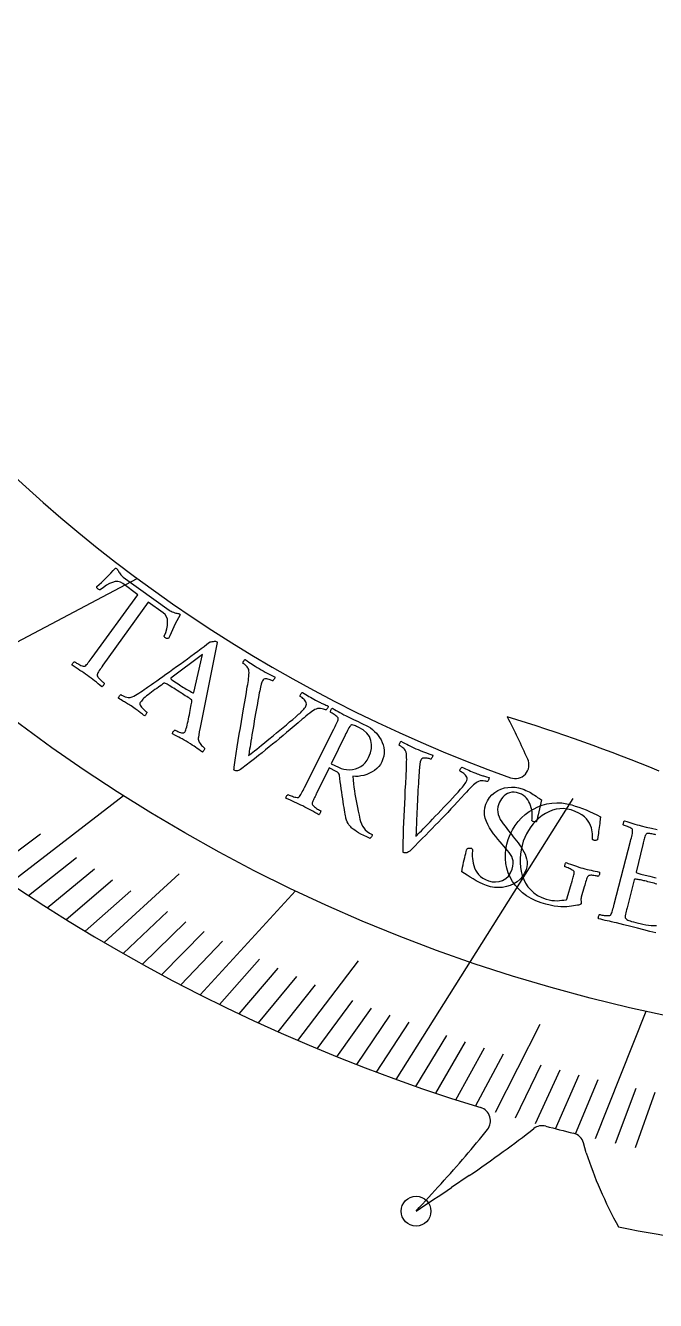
# Model space of a CAD drawing. Header units: millimetres. Extents: x -45 to 45, y -45 to 45.
# Drawn here: x -17.66 to -6.23, y -21.37 to 1.75 of the extents above; entities that cross this region are included whole.
import ezdxf

# ---------------------------------------------------------------- set-up
doc = ezdxf.new("R2010")
doc.units = ezdxf.units.MM
for name, color, linetype in [('CUT_INNER', 6, 'Continuous'), ('CUT_OUTER', 1, 'Continuous'), ('ENGRAVE', 7, 'Continuous'), ('ENGRAVE_FINE', 8, 'Continuous'), ('TEXT', 5, 'Continuous')]:
    doc.layers.add(name, color=color, linetype=linetype)

msp = doc.modelspace()

# ---------------------------------------------------------------- linework, layer by layer
at = {"layer": 'CUT_INNER'}
for points in [[(-8.9202, -10.7921), (-8.9224, -10.7871)], [(-7.489, -18.6949), (-7.5397, -18.5155)], [(-9.6163, -19.109), (-9.9333, -19.3239)]]:
    msp.add_lwpolyline(points, dxfattribs=at)
for centre, radius, start, end in [((-0.0003, 12.859), 32.1407, 129.15716, 252.98559), ((-0.0002, 12.8589), 26.2907, 190.51136, 250.29605), ((0.0001, -0.0001), 43.3831, 216.35284, 0.70917), ((-17.452, -38.9657), 29.4412, 67.46598, 73.15908), ((-20.572, -16.8962), 13.1539, 23.96994, 27.64876), ((-8.7794, -11.6573), 0.25, 250.13672, 24.83427), ((-9.4783, -18.114), 0.25, 321.25867, 72.94922), ((-20.3939, -9.5443), 14.1276, 319.31722, 321.85425), ((-18.678, -5.2596), 16.5427, 305.82596, 308.22514), ((-8.2893, -18.4532), 0.25, 75.0661, 127.67712), ((-0.7836, 9.8131), 28.9958, 255.12962, 256.15889), ((-7.7803, -18.5835), 0.25, 15.77381, 76.11328), ((-25.4137, 4.0299), 28.0173, 304.32219, 305.87493), ((-1.1388, -16.6891), 6.6595, 197.52988, 203.64642), ((-28.8005, -2.3354), 25.2019, 317.82591, 319.34758), ((-76.1805, 40.6193), 89.1547, 317.378482, 317.810585), ((-65.6798, 63.7383), 100.035, 303.424557, 303.867169), ((0.4166, -16.011), 8.3563, 203.62733, 208.82295), ((-1.1436, 8.8325), 29.4412, 258.71598, 264.40908)]:
    msp.add_arc(centre, radius, start, end, dxfattribs=at)
at = {"layer": 'CUT_OUTER'}
msp.add_circle((0, 0), 45, dxfattribs=at)
at = {"layer": 'ENGRAVE'}
for points in [[(-21.2577, -11.2481), (-15.6388, -8.2749)], [(-17.9491, -13.8032), (-15.8858, -12.2164)], [(-10.9383, -17.3634), (-7.7297, -12.27)], [(-14.4926, -15.8291), (-12.7637, -13.9407)], [(-7.322, -18.4368), (-6.4042, -16.1259)]]:
    msp.add_lwpolyline(points, dxfattribs=at)
for centre, radius in [((0, 0), 44.1916), ((0, 12.859), 29.684), ((-10.578, -19.7532), 0.27)]:
    msp.add_circle(centre, radius, dxfattribs=at)
at = {"layer": 'ENGRAVE_FINE'}
for points in [[(-18.2876, -13.5721), (-17.3929, -12.9082)], [(-17.6091, -14.0289), (-16.7404, -13.3368)], [(-17.2678, -14.2494), (-16.4124, -13.5435)], [(-16.2358, -14.8798), (-14.878, -13.6354)], [(-16.925, -14.4647), (-16.0833, -13.7453)], [(-16.581, -14.6748), (-15.7532, -13.9421)], [(-15.8893, -15.0797), (-15.09, -14.321)], [(-15.5418, -15.2745), (-14.757, -14.5032)], [(-15.1931, -15.4643), (-14.4231, -14.6806)], [(-14.8433, -15.6492), (-14.0885, -14.8533)], [(-14.1409, -16.004), (-13.4169, -15.1847)], [(-12.7252, -16.6556), (-11.6248, -15.2153)], [(-13.7882, -16.1742), (-13.08, -15.3434)], [(-13.4347, -16.3394), (-12.7424, -15.4975)], [(-13.0803, -16.4999), (-12.4043, -15.647)], [(-12.3692, -16.8065), (-11.7261, -15.9326)], [(-12.0125, -16.9527), (-11.3862, -16.0688)], [(-11.6551, -17.0943), (-11.0457, -16.2005)], [(-11.297, -17.2311), (-10.7048, -16.3278)], [(-9.1361, -17.9561), (-8.326, -16.364)], [(-10.579, -17.491), (-10.0216, -16.5694)], [(-10.2191, -17.6141), (-9.6793, -16.6837)], [(-9.8586, -17.7326), (-9.3367, -16.7938)], [(-9.4976, -17.8466), (-8.9936, -16.8996)], [(-8.7742, -18.0611), (-8.3066, -17.0986)], [(-8.4117, -18.1617), (-7.9626, -17.1919)], [(-8.0489, -18.2578), (-7.6183, -17.281)], [(-7.6856, -18.3495), (-7.2737, -17.366)], [(-6.958, -18.5197), (-6.5838, -17.5238)], [(-6.5937, -18.5983), (-6.2385, -17.5965)]]:
    msp.add_lwpolyline(points, dxfattribs=at)
at = {"layer": 'TEXT'}
for points in [[(-15.0555, -8.8541), (-15.0407, -8.8633), (-15.023, -8.8723), (-15.0023, -8.8812), (-14.9787, -8.89), (-14.955, -8.8979), (-14.9344, -8.9041), (-14.9167, -8.9087), (-14.902, -8.9117), (-14.891, -8.9132), (-14.8822, -8.915), (-14.8756, -8.9169), (-14.8712, -8.9191), (-14.8679, -8.9217), (-14.8648, -8.9252), (-14.8617, -8.9294), (-14.8588, -8.9344), (-14.8886, -8.9905), (-14.9173, -9.0461), (-14.945, -9.101), (-14.9717, -9.1554), (-14.9973, -9.2093), (-15.0218, -9.2625), (-15.0453, -9.3152), (-15.0677, -9.3674), (-15.0721, -9.368), (-15.0776, -9.3684), (-15.084, -9.3685), (-15.0916, -9.3683), (-15.0995, -9.3672), (-15.1072, -9.3645), (-15.1147, -9.3603), (-15.122, -9.3545), (-15.1328, -9.346), (-15.1404, -9.3376), (-15.1447, -9.3294), (-15.1457, -9.3212), (-15.1199, -9.2551), (-15.101, -9.1915), (-15.089, -9.1304), (-15.084, -9.0718), (-15.0878, -9.018), (-15.1023, -8.9715), (-15.1273, -8.9322), (-15.1631, -8.9), (-15.4373, -8.7063), (-16.2579, -9.8525), (-16.2756, -9.8775), (-16.2926, -9.9016), (-16.3088, -9.9251), (-16.3242, -9.9477), (-16.3381, -9.9694), (-16.3495, -9.9897), (-16.3584, -10.0088), (-16.3648, -10.0266), (-16.3647, -10.0351), (-16.3609, -10.0459), (-16.3534, -10.0589), (-16.3422, -10.074), (-16.3286, -10.0901), (-16.314, -10.1058), (-16.2985, -10.121), (-16.282, -10.1359), (-16.2663, -10.1493), (-16.253, -10.1603), (-16.2423, -10.1688), (-16.234, -10.175), (-16.2347, -10.1827), (-16.2373, -10.1917), (-16.242, -10.2018), (-16.2486, -10.2132), (-16.2562, -10.2239), (-16.2639, -10.2319), (-16.2717, -10.2372), (-16.2796, -10.2398), (-16.313, -10.2129), (-16.3458, -10.1865), (-16.3778, -10.1608), (-16.4092, -10.1358), (-16.4406, -10.111), (-16.4727, -10.0864), (-16.5055, -10.0618), (-16.5391, -10.0373), (-16.5721, -10.0137), (-16.6057, -9.9903), (-16.6398, -9.9671), (-16.6746, -9.9441), (-16.7098, -9.921), (-16.7453, -9.8979), (-16.7812, -9.8746), (-16.8175, -9.8512), (-16.8175, -9.8428), (-16.8149, -9.8337), (-16.8098, -9.8239), (-16.802, -9.8133), (-16.7933, -9.8035), (-16.7851, -9.7959), (-16.7775, -9.7906), (-16.7703, -9.7875), (-16.7618, -9.7935), (-16.7501, -9.8012), (-16.7351, -9.8106), (-16.7169, -9.8217), (-16.6971, -9.8331), (-16.6772, -9.8435), (-16.6571, -9.8528), (-16.637, -9.8611), (-16.6187, -9.8672), (-16.6041, -9.8702), (-16.5932, -9.8701), (-16.586, -9.8668), (-16.5711, -9.8551), (-16.5558, -9.8406), (-16.5401, -9.8234), (-16.5239, -9.8035), (-16.5072, -9.7817), (-16.4901, -9.759), (-16.4724, -9.7352), (-16.4543, -9.7106), (-15.6239, -8.5715), (-15.8983, -8.3687), (-15.9401, -8.3449), (-15.9853, -8.3334), (-16.034, -8.3343), (-16.0862, -8.3476), (-16.1404, -8.3706), (-16.1951, -8.4008), (-16.2502, -8.4382), (-16.3058, -8.4828), (-16.3139, -8.4844), (-16.3231, -8.4829), (-16.3335, -8.4784), (-16.3449, -8.4707), (-16.3526, -8.4657), (-16.3588, -8.4601), (-16.3634, -8.4539), (-16.3665, -8.447), (-16.3686, -8.4403), (-16.3702, -8.4344), (-16.3713, -8.4293), (-16.372, -8.425), (-16.3296, -8.3872), (-16.2871, -8.3482), (-16.2446, -8.308), (-16.202, -8.2664), (-16.1592, -8.2237), (-16.116, -8.1798), (-16.0725, -8.135), (-16.0286, -8.089), (-16.0217, -8.0915), (-16.0149, -8.0955), (-16.0084, -8.1008), (-16.0021, -8.1075), (-15.9963, -8.1147), (-15.9915, -8.1214), (-15.9876, -8.1276), (-15.9845, -8.1333), (-15.9774, -8.146), (-15.9683, -8.1604), (-15.9573, -8.1764), (-15.9443, -8.1941), (-15.9306, -8.2115), (-15.917, -8.2267), (-15.9037, -8.2397), (-15.8907, -8.2505)], [(-15.509, -10.292), (-15.5052, -10.2894), (-15.4937, -10.2814), (-15.4746, -10.2681), (-15.448, -10.2494), (-15.4148, -10.2261), (-15.3764, -10.1989), (-15.3326, -10.1678), (-15.2835, -10.1328), (-15.2303, -10.0948), (-15.174, -10.0547), (-15.1146, -10.0127), (-15.0521, -9.9686), (-14.9877, -9.9231), (-14.9228, -9.8766), (-14.8573, -9.8293), (-14.7911, -9.781), (-14.7254, -9.7327), (-14.661, -9.6854), (-14.5981, -9.6391), (-14.5366, -9.5937), (-14.4776, -9.55), (-14.4224, -9.5091), (-14.3707, -9.4708), (-14.3228, -9.4352), (-14.3106, -9.4291), (-14.2953, -9.4242), (-14.2769, -9.4204), (-14.2555, -9.4178), (-14.2344, -9.4166), (-14.217, -9.4172), (-14.2034, -9.4195), (-14.1936, -9.4237), (-14.1916, -9.4251), (-14.1901, -9.4264), (-14.1891, -9.4275), (-14.1887, -9.4285), (-14.1883, -9.4297), (-14.1876, -9.4313), (-14.1866, -9.4333), (-14.1853, -9.4357), (-14.4971, -10.9818), (-14.511, -11.0587), (-14.5211, -11.1163), (-14.5273, -11.1547), (-14.5299, -11.1738), (-14.5301, -11.1912), (-14.5268, -11.2096), (-14.52, -11.2287), (-14.5098, -11.2487), (-14.4973, -11.2685), (-14.4841, -11.2869), (-14.47, -11.3039), (-14.455, -11.3195), (-14.441, -11.333), (-14.4295, -11.3434), (-14.4206, -11.3509), (-14.4144, -11.3553), (-14.4143, -11.3647), (-14.4168, -11.3749), (-14.4218, -11.3858), (-14.4294, -11.3974), (-14.4375, -11.4082), (-14.444, -11.4163), (-14.449, -11.4219), (-14.4525, -11.4249), (-14.4861, -11.4017), (-14.5179, -11.3797), (-14.5479, -11.3589), (-14.5761, -11.3393), (-14.6049, -11.3198), (-14.6368, -11.299), (-14.6716, -11.2769), (-14.7095, -11.2535), (-14.7497, -11.2292), (-14.7866, -11.2075), (-14.8202, -11.1884), (-14.8506, -11.1718), (-14.8811, -11.1555), (-14.9152, -11.1372), (-14.9529, -11.1167), (-14.9942, -11.0942), (-14.9949, -11.0858), (-14.993, -11.0766), (-14.9886, -11.0664), (-14.9817, -11.0552), (-14.9737, -11.0448), (-14.9656, -11.0369), (-14.9576, -11.0315), (-14.9497, -11.0285), (-14.9369, -11.0358), (-14.9204, -11.0439), (-14.9001, -11.0529), (-14.8762, -11.0627), (-14.8519, -11.0714), (-14.8309, -11.0771), (-14.8131, -11.0797), (-14.7985, -11.0793), (-14.7906, -11.0762), (-14.7829, -11.0706), (-14.7753, -11.0624), (-14.7679, -11.0516), (-14.761, -11.0383), (-14.7538, -11.0199), (-14.7462, -10.9966), (-14.7383, -10.9684), (-14.7302, -10.9364), (-14.7221, -10.9022), (-14.7141, -10.8657), (-14.706, -10.8269), (-14.6981, -10.7871), (-14.6904, -10.7479), (-14.6829, -10.709), (-14.6757, -10.6707), (-14.6689, -10.6343), (-14.6627, -10.6012), (-14.6572, -10.5715), (-14.6522, -10.5452), (-14.6482, -10.5236), (-14.6453, -10.5082), (-14.6435, -10.499), (-14.643, -10.4959), (-14.6431, -10.4954), (-14.6434, -10.4939), (-14.6439, -10.4915), (-14.6447, -10.4881), (-14.6458, -10.4845), (-14.6472, -10.4815), (-14.649, -10.4791), (-14.6512, -10.4773), (-14.6695, -10.4644), (-14.69, -10.4504), (-14.7128, -10.4354), (-14.7378, -10.4194), (-14.7635, -10.4031), (-14.7882, -10.3874), (-14.8121, -10.3722), (-14.8351, -10.3575), (-14.841, -10.3537), (-14.8469, -10.3499), (-14.8529, -10.3461), (-14.8588, -10.3423), (-14.8646, -10.3386), (-14.87, -10.3351), (-14.8752, -10.3318), (-14.8801, -10.3287), (-14.9143, -10.3068), (-14.9459, -10.2867), (-14.975, -10.2685), (-15.0014, -10.2521), (-15.0285, -10.2356), (-15.0594, -10.2173), (-15.094, -10.1971), (-15.1325, -10.1749), (-15.134, -10.1743), (-15.136, -10.1739), (-15.1386, -10.1737), (-15.1419, -10.1738), (-15.145, -10.174), (-15.1472, -10.1742), (-15.1485, -10.1743), (-15.1489, -10.1743), (-15.152, -10.1765), (-15.1611, -10.1832), (-15.1763, -10.1944), (-15.1977, -10.21), (-15.2233, -10.2286), (-15.2512, -10.2488), (-15.2815, -10.2707), (-15.3142, -10.2941), (-15.3474, -10.3181), (-15.3792, -10.3415), (-15.4096, -10.3643), (-15.4386, -10.3866), (-15.4671, -10.4084), (-15.4922, -10.4292), (-15.5137, -10.4488), (-15.5318, -10.4674), (-15.547, -10.4847), (-15.5602, -10.5004), (-15.5712, -10.5145), (-15.5801, -10.5271), (-15.586, -10.5409), (-15.5863, -10.5565), (-15.5812, -10.5738), (-15.5705, -10.593), (-15.5564, -10.6124), (-15.5411, -10.6307), (-15.5247, -10.6478), (-15.507, -10.6638), (-15.4904, -10.6777), (-15.4772, -10.6885), (-15.4673, -10.6962), (-15.4608, -10.7009), (-15.461, -10.706), (-15.463, -10.7135), (-15.4671, -10.7232), (-15.473, -10.7353), (-15.4799, -10.7474), (-15.4866, -10.7572), (-15.4931, -10.7649), (-15.4995, -10.7704), (-15.5208, -10.7547), (-15.5404, -10.7401), (-15.5584, -10.7265), (-15.5747, -10.7141), (-15.5902, -10.7022), (-15.6056, -10.6902), (-15.6211, -10.6783), (-15.6365, -10.6663), (-15.6533, -10.6537), (-15.6728, -10.6396), (-15.6951, -10.6241), (-15.7201, -10.6072), (-15.7455, -10.5903), (-15.769, -10.5752), (-15.7905, -10.5617), (-15.8102, -10.5499), (-15.8289, -10.539), (-15.8476, -10.528), (-15.8663, -10.5171), (-15.885, -10.5061), (-15.9049, -10.4943), (-15.9271, -10.4808), (-15.9518, -10.4657), (-15.9787, -10.449), (-15.9784, -10.444), (-15.9757, -10.4369), (-15.9708, -10.4277), (-15.9635, -10.4165), (-15.9553, -10.4053), (-15.9477, -10.396), (-15.9406, -10.3888), (-15.9339, -10.3836), (-15.9209, -10.3915), (-15.9033, -10.4007), (-15.8811, -10.411), (-15.8543, -10.4226), (-15.8268, -10.4324), (-15.8025, -10.4377), (-15.7814, -10.4384), (-15.7635, -10.4346), (-15.7308, -10.4233), (-15.6986, -10.4097), (-15.6669, -10.3938), (-15.6356, -10.3758), (-15.6044, -10.3561), (-15.5729, -10.3356), (-15.5411, -10.3142), (-15.509, -10.292)], [(-14.4536, -9.6539), (-15.0267, -10.0852), (-15.0268, -10.0856), (-15.0271, -10.0866), (-15.0277, -10.0883), (-15.0286, -10.0907), (-15.0293, -10.0932), (-15.0294, -10.0953), (-15.0291, -10.0968), (-15.0282, -10.0978), (-15.0055, -10.1142), (-14.9806, -10.1318), (-14.9533, -10.1507), (-14.9237, -10.1709), (-14.8944, -10.1906), (-14.8681, -10.2081), (-14.8447, -10.2235), (-14.8244, -10.2366), (-14.7978, -10.2535), (-14.7724, -10.2691), (-14.748, -10.2836), (-14.7249, -10.2969), (-14.7017, -10.3099), (-14.6775, -10.3235), (-14.6523, -10.3378), (-14.626, -10.3528), (-14.6236, -10.3537), (-14.6212, -10.3537), (-14.6187, -10.3526), (-14.6163, -10.3505), (-14.6141, -10.3482), (-14.6125, -10.3466), (-14.6116, -10.3456), (-14.6113, -10.3453)], [(-13.4235, -9.9124), (-13.3864, -9.9339), (-13.3497, -9.9545), (-13.3132, -9.9743), (-13.277, -9.9932), (-13.2411, -10.0117), (-13.2055, -10.0301), (-13.1704, -10.0484), (-13.1355, -10.0666), (-13.137, -10.0738), (-13.1406, -10.0829), (-13.1462, -10.0939), (-13.1538, -10.1067), (-13.162, -10.1187), (-13.169, -10.127), (-13.1749, -10.1317), (-13.1796, -10.1327), (-13.1861, -10.1295), (-13.1961, -10.1253), (-13.2096, -10.1201), (-13.2266, -10.1139), (-13.2455, -10.1079), (-13.2646, -10.1034), (-13.2841, -10.1003), (-13.3038, -10.0987), (-13.3224, -10.1001), (-13.3386, -10.106), (-13.3522, -10.1163), (-13.3634, -10.1312), (-13.3752, -10.1575), (-13.3877, -10.1973), (-13.4009, -10.2506), (-13.4147, -10.3174), (-13.4213, -10.3525), (-13.4288, -10.3931), (-13.4372, -10.439), (-13.4465, -10.4903), (-13.4564, -10.5457), (-13.4668, -10.6039), (-13.4778, -10.6648), (-13.4892, -10.7285), (-13.5007, -10.7936), (-13.512, -10.8589), (-13.523, -10.9243), (-13.5338, -10.9898), (-13.5442, -11.054), (-13.5543, -11.1156), (-13.5639, -11.1746), (-13.5732, -11.2309), (-13.5819, -11.2834), (-13.5897, -11.3308), (-13.5967, -11.3733), (-13.6028, -11.4107), (-13.6078, -11.4416), (-13.6115, -11.4647), (-13.6137, -11.4797), (-13.6145, -11.4869), (-13.6059, -11.4806), (-13.5906, -11.469), (-13.5687, -11.452), (-13.5401, -11.4295), (-13.5062, -11.4026), (-13.468, -11.3721), (-13.4257, -11.338), (-13.3793, -11.3003), (-13.3296, -11.2597), (-13.2775, -11.2171), (-13.2229, -11.1723), (-13.1659, -11.1254), (-13.1076, -11.0772), (-13.0489, -11.0285), (-12.99, -10.9794), (-12.9308, -10.9297), (-12.8724, -10.8805), (-12.8158, -10.8327), (-12.7611, -10.7862), (-12.7083, -10.7411), (-12.6886, -10.724), (-12.6692, -10.7059), (-12.6501, -10.6869), (-12.6312, -10.6669), (-12.6137, -10.6469), (-12.5988, -10.6281), (-12.5863, -10.6102), (-12.5764, -10.5935), (-12.5684, -10.5737), (-12.5657, -10.5542), (-12.5684, -10.5351), (-12.5765, -10.5163), (-12.588, -10.4983), (-12.6008, -10.4815), (-12.6151, -10.4659), (-12.6308, -10.4516), (-12.6461, -10.4391), (-12.659, -10.429), (-12.6696, -10.4215), (-12.6779, -10.4164), (-12.6799, -10.4101), (-12.6791, -10.4016), (-12.6755, -10.3908), (-12.6691, -10.3776), (-12.6614, -10.3648), (-12.6537, -10.355), (-12.6461, -10.3481), (-12.6386, -10.3443), (-12.6078, -10.3627), (-12.5779, -10.3809), (-12.549, -10.3986), (-12.521, -10.416), (-12.4929, -10.4332), (-12.4636, -10.4504), (-12.4332, -10.4675), (-12.4016, -10.4846), (-12.3756, -10.4983), (-12.3523, -10.5104), (-12.3317, -10.5207), (-12.3139, -10.5294), (-12.2975, -10.5372), (-12.2811, -10.5447), (-12.2648, -10.5519), (-12.2486, -10.5589), (-12.2315, -10.5662), (-12.2126, -10.5745), (-12.1919, -10.5837), (-12.1694, -10.5938), (-12.1707, -10.6011), (-12.1742, -10.6104), (-12.18, -10.6218), (-12.1879, -10.6352), (-12.1961, -10.6477), (-12.2026, -10.6563), (-12.2075, -10.6609), (-12.2107, -10.6616), (-12.2207, -10.6575), (-12.2361, -10.6524), (-12.2569, -10.6466), (-12.2833, -10.6398), (-12.3119, -10.6348), (-12.3396, -10.6342), (-12.3664, -10.6381), (-12.3924, -10.6465), (-12.4123, -10.656), (-12.4373, -10.6712), (-12.4673, -10.6918), (-12.5024, -10.7179), (-12.5394, -10.7467), (-12.5749, -10.7752), (-12.6091, -10.8034), (-12.6417, -10.8314), (-12.7175, -10.8962), (-12.7903, -10.9581), (-12.8601, -11.0173), (-12.9268, -11.0735), (-12.9915, -11.1278), (-13.0554, -11.1809), (-13.1185, -11.2328), (-13.1806, -11.2836), (-13.243, -11.3341), (-13.3067, -11.3856), (-13.3717, -11.4379), (-13.4379, -11.4911), (-13.5068, -11.546), (-13.5798, -11.6034), (-13.657, -11.6634), (-13.7382, -11.7258), (-13.7606, -11.7417), (-13.7814, -11.7536), (-13.8006, -11.7615), (-13.8181, -11.7654), (-13.8344, -11.7662), (-13.8496, -11.7648), (-13.8638, -11.761), (-13.8769, -11.7551), (-13.8799, -11.7521), (-13.8815, -11.7472), (-13.8817, -11.7405), (-13.8804, -11.732), (-13.8787, -11.7231), (-13.8776, -11.7153), (-13.8771, -11.7085), (-13.8772, -11.7029), (-13.8581, -11.5745), (-13.8393, -11.4507), (-13.8207, -11.3312), (-13.8024, -11.2162), (-13.784, -11.103), (-13.7653, -10.989), (-13.746, -10.8741), (-13.7264, -10.7584), (-13.706, -10.6392), (-13.6847, -10.514), (-13.6623, -10.3827), (-13.6389, -10.2454), (-13.6315, -10.2034), (-13.6249, -10.1632), (-13.6192, -10.1251), (-13.6145, -10.0888), (-13.6109, -10.0539), (-13.6087, -10.0198), (-13.6079, -9.9865), (-13.6086, -9.954), (-13.6101, -9.9405), (-13.6144, -9.9266), (-13.6216, -9.9122), (-13.6316, -9.8974), (-13.6433, -9.8827), (-13.6553, -9.8691), (-13.6677, -9.8565), (-13.6806, -9.8448), (-13.6928, -9.8345), (-13.7036, -9.826), (-13.7128, -9.8192), (-13.7205, -9.8141), (-13.7203, -9.8114), (-13.7173, -9.8049), (-13.7115, -9.7944), (-13.703, -9.78), (-13.6941, -9.7656), (-13.6872, -9.7552), (-13.6824, -9.7488), (-13.6795, -9.7463), (-13.6426, -9.7703), (-13.6092, -9.7924), (-13.5791, -9.8126), (-13.5525, -9.8309), (-13.5257, -9.849), (-13.4953, -9.8687), (-13.4612, -9.8898), (-13.4235, -9.9124)], [(-11.4844, -10.943), (-11.4448, -10.9642), (-11.4063, -10.9892), (-11.3687, -11.0179), (-11.3322, -11.0503), (-11.2977, -11.0858), (-11.2663, -11.1236), (-11.238, -11.1639), (-11.2127, -11.2065), (-11.1915, -11.2512), (-11.1754, -11.2976), (-11.1642, -11.3457), (-11.158, -11.3956), (-11.1579, -11.4468), (-11.1648, -11.4988), (-11.1788, -11.5516), (-11.2, -11.6052), (-11.2235, -11.6486), (-11.2529, -11.6884), (-11.2881, -11.7248), (-11.3292, -11.7578), (-11.3744, -11.7868), (-11.4219, -11.8116), (-11.4718, -11.8321), (-11.5241, -11.8484), (-11.5769, -11.86), (-11.6284, -11.8667), (-11.6787, -11.8684), (-11.7277, -11.8652), (-11.7207, -11.9345), (-11.7131, -12.0013), (-11.7049, -12.0656), (-11.6961, -12.1273), (-11.6867, -12.1879), (-11.6764, -12.2486), (-11.6653, -12.3094), (-11.6533, -12.3704), (-11.6404, -12.4332), (-11.6265, -12.4992), (-11.6116, -12.5686), (-11.5957, -12.6413), (-11.5831, -12.6878), (-11.5673, -12.7303), (-11.5482, -12.7688), (-11.5258, -12.8033), (-11.4984, -12.8351), (-11.4644, -12.8657), (-11.4235, -12.8949), (-11.376, -12.9227), (-11.3745, -12.9309), (-11.376, -12.9405), (-11.3804, -12.9515), (-11.3878, -12.9638), (-11.396, -12.9755), (-11.4025, -12.9845), (-11.4073, -12.9906), (-11.4106, -12.994), (-11.4723, -12.966), (-11.5279, -12.9392), (-11.5776, -12.9136), (-11.6213, -12.8892), (-11.6589, -12.8664), (-11.6906, -12.8457), (-11.7163, -12.8271), (-11.736, -12.8106), (-11.7477, -12.7981), (-11.7614, -12.783), (-11.777, -12.7652), (-11.7945, -12.7448), (-11.8118, -12.7209), (-11.8268, -12.6929), (-11.8394, -12.6606), (-11.8495, -12.6242), (-11.8531, -12.6072), (-11.8576, -12.5838), (-11.8631, -12.5541), (-11.8696, -12.5181), (-11.8767, -12.4768), (-11.8842, -12.4315), (-11.8921, -12.382), (-11.9002, -12.3285), (-11.9087, -12.2719), (-11.9172, -12.2135), (-11.926, -12.1532), (-11.9348, -12.0911), (-11.9435, -12.0284), (-11.9516, -11.9664), (-11.9592, -11.9053), (-11.9663, -11.845), (-11.9721, -11.8257), (-11.9841, -11.8081), (-12.0024, -11.7921), (-12.027, -11.7777), (-12.1551, -11.7148), (-12.3835, -12.1766), (-12.3854, -12.1804), (-12.3873, -12.1842), (-12.3892, -12.188), (-12.3911, -12.1918), (-12.3929, -12.1956), (-12.3948, -12.1994), (-12.3967, -12.2032), (-12.3986, -12.207), (-12.4102, -12.2306), (-12.421, -12.2531), (-12.4312, -12.2747), (-12.4406, -12.2952), (-12.4488, -12.3145), (-12.4554, -12.3324), (-12.4603, -12.3491), (-12.4636, -12.3643), (-12.4621, -12.3727), (-12.4567, -12.3827), (-12.4472, -12.3943), (-12.4336, -12.4075), (-12.4175, -12.4212), (-12.4004, -12.4345), (-12.3822, -12.4472), (-12.363, -12.4595), (-12.3447, -12.4704), (-12.3295, -12.4793), (-12.3172, -12.4862), (-12.3079, -12.491), (-12.3074, -12.4987), (-12.3086, -12.508), (-12.3115, -12.5188), (-12.3162, -12.531), (-12.322, -12.5428), (-12.3283, -12.5519), (-12.3352, -12.5584), (-12.3426, -12.5623), (-12.3799, -12.5411), (-12.4164, -12.5204), (-12.4522, -12.5002), (-12.4872, -12.4805), (-12.5222, -12.4612), (-12.5579, -12.442), (-12.5942, -12.423), (-12.6313, -12.4043), (-12.6677, -12.3863), (-12.7046, -12.3687), (-12.742, -12.3513), (-12.78, -12.3341), (-12.8185, -12.317), (-12.8573, -12.2999), (-12.8965, -12.2827), (-12.9361, -12.2655), (-12.9374, -12.2572), (-12.9363, -12.2478), (-12.9328, -12.2373), (-12.9269, -12.2256), (-12.9199, -12.2145), (-12.913, -12.2057), (-12.9063, -12.1992), (-12.8998, -12.195), (-12.8904, -12.1995), (-12.8776, -12.2052), (-12.8613, -12.2121), (-12.8415, -12.2201), (-12.8201, -12.2282), (-12.7988, -12.2352), (-12.7775, -12.2412), (-12.7563, -12.2461), (-12.7373, -12.2493), (-12.7224, -12.2499), (-12.7116, -12.248), (-12.7051, -12.2435), (-12.6923, -12.2296), (-12.6795, -12.2129), (-12.6667, -12.1934), (-12.654, -12.1711), (-12.641, -12.1469), (-12.6278, -12.1217), (-12.6142, -12.0954), (-12.6003, -12.0681), (-12.0703, -11.0135), (-12.0565, -10.986), (-12.0433, -10.9593), (-12.0306, -10.9333), (-12.0185, -10.908), (-12.0078, -10.884), (-11.9993, -10.8618), (-11.9931, -10.8415), (-11.9891, -10.8229), (-11.9888, -10.8142), (-11.993, -10.8043), (-12.0017, -10.7933), (-12.015, -10.7812), (-12.0309, -10.7687), (-12.0472, -10.7565), (-12.0642, -10.7446), (-12.0816, -10.733), (-12.098, -10.7225), (-12.1117, -10.7139), (-12.1229, -10.7073), (-12.1314, -10.7026), (-12.1316, -10.695), (-12.13, -10.6858), (-12.1267, -10.6752), (-12.1217, -10.6631), (-12.1156, -10.6515), (-12.1091, -10.6424), (-12.1023, -10.636), (-12.0951, -10.6322), (-12.06, -10.6519), (-12.0255, -10.6715), (-11.9914, -10.6909), (-11.9578, -10.7103), (-11.9244, -10.7293), (-11.8909, -10.7477), (-11.8573, -10.7655), (-11.8235, -10.7827), (-11.7878, -10.8003), (-11.7504, -10.8183), (-11.7116, -10.8366), (-11.6712, -10.8551), (-11.6286, -10.8746), (-11.5833, -10.8958), (-11.5352, -10.9186), (-11.4844, -10.943)], [(-11.4376, -11.5232), (-11.4063, -11.4424), (-11.389, -11.3639), (-11.3857, -11.2878), (-11.3963, -11.2141), (-11.424, -11.1448), (-11.4719, -11.0817), (-11.5401, -11.0247), (-11.6285, -10.9738), (-11.641, -10.9679), (-11.6565, -10.9609), (-11.675, -10.9528), (-11.6966, -10.9435), (-11.7178, -10.9359), (-11.7353, -10.9324), (-11.7489, -10.9331), (-11.7589, -10.9381), (-11.7698, -10.9494), (-11.7817, -10.9651), (-11.7944, -10.9854), (-11.8081, -11.0101), (-11.8221, -11.0372), (-11.8361, -11.0645), (-11.85, -11.0921), (-11.8639, -11.1199), (-12.1175, -11.6387), (-11.9872, -11.7027), (-11.9388, -11.7228), (-11.8887, -11.7368), (-11.837, -11.7445), (-11.7837, -11.746), (-11.7306, -11.7412), (-11.6793, -11.73), (-11.6299, -11.7123), (-11.5824, -11.6882), (-11.5384, -11.6574), (-11.4996, -11.6196), (-11.4661, -11.5748), (-11.4376, -11.5232)], [(-10.5795, -11.3649), (-10.5401, -11.3818), (-10.5011, -11.3979), (-10.4625, -11.4131), (-10.4243, -11.4275), (-10.3864, -11.4415), (-10.3489, -11.4555), (-10.3118, -11.4694), (-10.275, -11.4834), (-10.2756, -11.4907), (-10.2781, -11.5001), (-10.2823, -11.5117), (-10.2883, -11.5254), (-10.295, -11.5382), (-10.3009, -11.5473), (-10.3062, -11.5527), (-10.3108, -11.5543), (-10.3176, -11.5519), (-10.328, -11.5489), (-10.3421, -11.5454), (-10.3597, -11.5413), (-10.3792, -11.5376), (-10.3988, -11.5354), (-10.4184, -11.5347), (-10.4382, -11.5355), (-10.4565, -11.5391), (-10.4718, -11.5469), (-10.4841, -11.5588), (-10.4934, -11.575), (-10.5019, -11.6025), (-10.5096, -11.6435), (-10.5162, -11.698), (-10.5219, -11.766), (-10.5242, -11.8017), (-10.5268, -11.8428), (-10.5296, -11.8894), (-10.5326, -11.9414), (-10.5358, -11.9977), (-10.5391, -12.0567), (-10.5426, -12.1185), (-10.5463, -12.1831), (-10.5499, -12.2491), (-10.5532, -12.3153), (-10.5562, -12.3815), (-10.559, -12.4478), (-10.5617, -12.5128), (-10.5642, -12.5752), (-10.5667, -12.6349), (-10.5691, -12.6919), (-10.5714, -12.745), (-10.5734, -12.7931), (-10.5752, -12.8361), (-10.5768, -12.874), (-10.5781, -12.9053), (-10.5789, -12.9286), (-10.5792, -12.9438), (-10.5792, -12.951), (-10.5714, -12.9438), (-10.5577, -12.9304), (-10.538, -12.9108), (-10.5123, -12.8851), (-10.4818, -12.8543), (-10.4476, -12.8194), (-10.4098, -12.7804), (-10.3683, -12.7374), (-10.3238, -12.6912), (-10.2772, -12.6426), (-10.2284, -12.5915), (-10.1775, -12.5381), (-10.1254, -12.4832), (-10.073, -12.4278), (-10.0205, -12.3719), (-9.9677, -12.3155), (-9.9156, -12.2596), (-9.8652, -12.2053), (-9.8166, -12.1525), (-9.7696, -12.1014), (-9.7521, -12.082), (-9.735, -12.0617), (-9.7183, -12.0405), (-9.702, -12.0184), (-9.687, -11.9965), (-9.6745, -11.976), (-9.6643, -11.9568), (-9.6564, -11.939), (-9.6508, -11.9183), (-9.6506, -11.8987), (-9.6556, -11.88), (-9.6658, -11.8623), (-9.6794, -11.8458), (-9.6942, -11.8307), (-9.7102, -11.817), (-9.7276, -11.8047), (-9.7442, -11.7941), (-9.7583, -11.7857), (-9.7697, -11.7794), (-9.7786, -11.7753), (-9.7813, -11.7694), (-9.7815, -11.7608), (-9.7793, -11.7497), (-9.7745, -11.7358), (-9.7683, -11.7222), (-9.7619, -11.7115), (-9.7552, -11.7038), (-9.7483, -11.6991), (-9.7154, -11.7137), (-9.6836, -11.7281), (-9.6527, -11.7422), (-9.6228, -11.7561), (-9.5929, -11.7698), (-9.5618, -11.7833), (-9.5295, -11.7966), (-9.4961, -11.8098), (-9.4685, -11.8203), (-9.444, -11.8294), (-9.4223, -11.8372), (-9.4036, -11.8437), (-9.3863, -11.8494), (-9.3692, -11.8549), (-9.3521, -11.8601), (-9.3352, -11.8651), (-9.3173, -11.8703), (-9.2976, -11.8762), (-9.2759, -11.8828), (-9.2524, -11.8901), (-9.2528, -11.8975), (-9.2552, -11.9072), (-9.2595, -11.9192), (-9.2657, -11.9335), (-9.2723, -11.9469), (-9.2778, -11.9562), (-9.2821, -11.9614), (-9.2852, -11.9625), (-9.2956, -11.9596), (-9.3115, -11.9564), (-9.3329, -11.9531), (-9.3598, -11.9496), (-9.3889, -11.9481), (-9.4164, -11.9508), (-9.4426, -11.9579), (-9.4673, -11.9693), (-9.486, -11.9813), (-9.5089, -11.9993), (-9.5363, -12.0234), (-9.568, -12.0536), (-9.6012, -12.0866), (-9.6331, -12.1191), (-9.6635, -12.1513), (-9.6926, -12.183), (-9.76, -12.2565), (-9.8248, -12.3267), (-9.8869, -12.3938), (-9.9463, -12.4578), (-10.0041, -12.5195), (-10.0611, -12.5799), (-10.1174, -12.639), (-10.173, -12.6968), (-10.2289, -12.7546), (-10.2859, -12.8133), (-10.3441, -12.8731), (-10.4034, -12.9339), (-10.4652, -12.9967), (-10.5308, -13.0625), (-10.6001, -13.1313), (-10.6732, -13.2031), (-10.6935, -13.2216), (-10.7127, -13.2359), (-10.7308, -13.246), (-10.7478, -13.252), (-10.7638, -13.2548), (-10.7791, -13.2552), (-10.7936, -13.2532), (-10.8073, -13.2489), (-10.8107, -13.2463), (-10.8129, -13.2416), (-10.8139, -13.235), (-10.8136, -13.2264), (-10.813, -13.2174), (-10.8128, -13.2095), (-10.8132, -13.2027), (-10.814, -13.1971), (-10.8105, -13.0674), (-10.8067, -12.9422), (-10.8026, -12.8214), (-10.7984, -12.705), (-10.7938, -12.5904), (-10.7889, -12.4749), (-10.7837, -12.3586), (-10.7781, -12.2413), (-10.7723, -12.1206), (-10.7662, -11.9937), (-10.7599, -11.8607), (-10.7532, -11.7215), (-10.7508, -11.6789), (-10.7492, -11.6383), (-10.7482, -11.5997), (-10.7478, -11.5631), (-10.7484, -11.5281), (-10.7504, -11.4939), (-10.7536, -11.4608), (-10.7582, -11.4286), (-10.7613, -11.4154), (-10.7672, -11.4021), (-10.7761, -11.3887), (-10.7879, -11.3751), (-10.8012, -11.362), (-10.8148, -11.35), (-10.8287, -11.3389), (-10.8428, -11.3289), (-10.8562, -11.3202), (-10.8679, -11.313), (-10.8779, -11.3073), (-10.8862, -11.3032), (-10.8863, -11.3006), (-10.8841, -11.2937), (-10.8796, -11.2826), (-10.8729, -11.2673), (-10.8658, -11.2519), (-10.8602, -11.2408), (-10.8562, -11.2338), (-10.8536, -11.231), (-10.8142, -11.2503), (-10.7783, -11.2682), (-10.746, -11.2847), (-10.7173, -11.2996), (-10.6886, -11.3144), (-10.656, -11.3302), (-10.6196, -11.3471), (-10.5795, -11.3649)], [(-8.6548, -12.0934), (-8.6172, -12.1071), (-8.5833, -12.1207), (-8.5531, -12.1343), (-8.5267, -12.148), (-8.5021, -12.162), (-8.4774, -12.177), (-8.4527, -12.1929), (-8.4279, -12.2098), (-8.4015, -12.228), (-8.372, -12.2479), (-8.3392, -12.2696), (-8.3033, -12.2931), (-8.313, -12.347), (-8.3237, -12.4015), (-8.3355, -12.4565), (-8.3483, -12.5122), (-8.361, -12.5646), (-8.3722, -12.6098), (-8.3819, -12.6478), (-8.3901, -12.6787), (-8.3924, -12.685), (-8.3973, -12.6894), (-8.4048, -12.692), (-8.415, -12.6929), (-8.4259, -12.6925), (-8.4356, -12.6917), (-8.444, -12.6903), (-8.4511, -12.6884), (-8.4596, -12.6849), (-8.4666, -12.6803), (-8.4721, -12.6747), (-8.4763, -12.6682), (-8.4718, -12.6417), (-8.4693, -12.6123), (-8.4687, -12.5801), (-8.4699, -12.545), (-8.4735, -12.5083), (-8.4796, -12.4716), (-8.4884, -12.4347), (-8.4997, -12.3977), (-8.5138, -12.3614), (-8.531, -12.327), (-8.5513, -12.2942), (-8.5745, -12.2632), (-8.6012, -12.2351), (-8.6315, -12.2111), (-8.6655, -12.1913), (-8.7033, -12.1755), (-8.7527, -12.1614), (-8.7986, -12.1549), (-8.8411, -12.1558), (-8.8802, -12.1643), (-8.9161, -12.1786), (-8.9488, -12.197), (-8.9783, -12.2195), (-9.0046, -12.2461), (-9.0277, -12.2753), (-9.0476, -12.3052), (-9.0641, -12.3359), (-9.0772, -12.3675), (-9.0918, -12.4184), (-9.0982, -12.4674), (-9.0964, -12.5145), (-9.0863, -12.5597), (-9.0699, -12.6034), (-9.0492, -12.6465), (-9.024, -12.6888), (-8.9944, -12.7304), (-8.9626, -12.7717), (-8.9306, -12.8134), (-8.8984, -12.8555), (-8.8661, -12.8979), (-8.8408, -12.9296), (-8.8141, -12.9629), (-8.786, -12.9976), (-8.7565, -13.034), (-8.7269, -13.0716), (-8.6982, -13.1103), (-8.6706, -13.1502), (-8.644, -13.1911), (-8.6199, -13.2331), (-8.5997, -13.2761), (-8.5835, -13.3203), (-8.5713, -13.3655), (-8.5643, -13.4116), (-8.5638, -13.4584), (-8.5697, -13.5059), (-8.5822, -13.554), (-8.6097, -13.6216), (-8.6458, -13.6818), (-8.6906, -13.7344), (-8.7442, -13.7795), (-8.8042, -13.8168), (-8.8681, -13.8459), (-8.9359, -13.867), (-9.0076, -13.8798), (-9.081, -13.8845), (-9.1537, -13.8807), (-9.2257, -13.8686), (-9.297, -13.8481), (-9.3625, -13.8231), (-9.4255, -13.7947), (-9.4859, -13.7629), (-9.5437, -13.7278), (-9.5988, -13.6922), (-9.651, -13.6589), (-9.7004, -13.6281), (-9.747, -13.5997), (-9.7404, -13.5576), (-9.7328, -13.5144), (-9.7242, -13.4701), (-9.7145, -13.4246), (-9.7045, -13.38), (-9.6948, -13.3383), (-9.6854, -13.2995), (-9.6763, -13.2637), (-9.6681, -13.2326), (-9.6614, -13.2081), (-9.6562, -13.1902), (-9.6525, -13.1789), (-9.6432, -13.1751), (-9.6336, -13.1719), (-9.6237, -13.1695), (-9.6135, -13.1677), (-9.6033, -13.1668), (-9.5934, -13.1672), (-9.5837, -13.1688), (-9.5742, -13.1716), (-9.564, -13.1771), (-9.5572, -13.1847), (-9.5537, -13.1944), (-9.5538, -13.2063), (-9.5561, -13.2285), (-9.5576, -13.255), (-9.5582, -13.2857), (-9.5579, -13.3208), (-9.5556, -13.3588), (-9.5505, -13.3984), (-9.5425, -13.4396), (-9.5316, -13.4824), (-9.5169, -13.5253), (-9.4973, -13.5667), (-9.4729, -13.6065), (-9.4437, -13.6448), (-9.4086, -13.6803), (-9.3664, -13.7116), (-9.3171, -13.7388), (-9.2609, -13.7617), (-9.1972, -13.7779), (-9.1339, -13.782), (-9.0712, -13.774), (-9.0091, -13.7539), (-8.9518, -13.7214), (-8.9036, -13.6763), (-8.8645, -13.6186), (-8.8344, -13.5483), (-8.8201, -13.4953), (-8.8141, -13.4462), (-8.8162, -13.4011), (-8.8265, -13.3599), (-8.843, -13.3211), (-8.8638, -13.2831), (-8.8889, -13.2458), (-8.9182, -13.2092), (-8.9503, -13.1724), (-8.9835, -13.1344), (-9.0179, -13.0951), (-9.0534, -13.0546), (-9.0922, -13.0072), (-9.1311, -12.9579), (-9.1701, -12.9068), (-9.2093, -12.8539), (-9.2458, -12.7991), (-9.2769, -12.7427), (-9.3026, -12.6845), (-9.3229, -12.6246), (-9.3352, -12.5634), (-9.3371, -12.501), (-9.3286, -12.4376), (-9.3098, -12.3731), (-9.2807, -12.3079), (-9.2445, -12.2504), (-9.2012, -12.2007), (-9.1509, -12.1585), (-9.0956, -12.124), (-9.0372, -12.0971), (-8.9758, -12.0778), (-8.9113, -12.0661), (-8.8458, -12.0618), (-8.7813, -12.0649), (-8.7176, -12.0755), (-8.6548, -12.0934)], [(-7.7556, -13.8025), (-7.7544, -13.7984), (-7.7532, -13.7944), (-7.752, -13.7903), (-7.7509, -13.7862), (-7.7497, -13.7821), (-7.7485, -13.7781), (-7.7473, -13.774), (-7.7461, -13.7699), (-7.7389, -13.7447), (-7.7321, -13.7205), (-7.7259, -13.6976), (-7.7202, -13.6757), (-7.7154, -13.6553), (-7.7121, -13.6365), (-7.7101, -13.6193), (-7.7095, -13.6037), (-7.7109, -13.5949), (-7.717, -13.5856), (-7.728, -13.5759), (-7.7438, -13.5656), (-7.7622, -13.5554), (-7.7812, -13.5458), (-7.8007, -13.5367), (-7.8207, -13.5282), (-7.8394, -13.5207), (-7.8551, -13.5147), (-7.8678, -13.5101), (-7.8774, -13.5069), (-7.8791, -13.4994), (-7.8793, -13.4901), (-7.8781, -13.479), (-7.8754, -13.4661), (-7.8716, -13.4536), (-7.8668, -13.4436), (-7.8612, -13.4361), (-7.8547, -13.431), (-7.8152, -13.4444), (-7.7765, -13.4579), (-7.7385, -13.4715), (-7.7012, -13.4852), (-7.6643, -13.4986), (-7.6271, -13.5112), (-7.5897, -13.5231), (-7.552, -13.5342), (-7.5135, -13.5449), (-7.4758, -13.5545), (-7.4392, -13.563), (-7.4035, -13.5704), (-7.3676, -13.5777), (-7.3303, -13.5857), (-7.2916, -13.5943), (-7.2514, -13.6037), (-7.2485, -13.6115), (-7.2477, -13.6209), (-7.249, -13.6319), (-7.2524, -13.6446), (-7.257, -13.6569), (-7.2618, -13.6669), (-7.2669, -13.6747), (-7.2724, -13.6802), (-7.2821, -13.6778), (-7.295, -13.6751), (-7.3111, -13.672), (-7.3304, -13.6686), (-7.351, -13.6655), (-7.3712, -13.6632), (-7.3908, -13.6618), (-7.41, -13.6612), (-7.4272, -13.662), (-7.4409, -13.6647), (-7.4511, -13.6692), (-7.4579, -13.6757), (-7.4676, -13.6919), (-7.4769, -13.7108), (-7.4856, -13.7324), (-7.4938, -13.7567), (-7.5019, -13.783), (-7.51, -13.8103), (-7.5183, -13.8386), (-7.5267, -13.8681), (-7.5796, -14.0561), (-7.5845, -14.0767), (-7.5869, -14.0952), (-7.5868, -14.1114), (-7.5842, -14.1253), (-7.5813, -14.1379), (-7.58, -14.15), (-7.5805, -14.1617), (-7.5827, -14.1728), (-7.5847, -14.1779), (-7.5876, -14.1824), (-7.5915, -14.1863), (-7.5963, -14.1896), (-7.6035, -14.1927), (-7.6146, -14.1962), (-7.6295, -14.2001), (-7.6482, -14.2044), (-7.6826, -14.211), (-7.7194, -14.2172), (-7.7586, -14.2232), (-7.8001, -14.2287), (-7.8451, -14.2327), (-7.8946, -14.2338), (-7.9485, -14.232), (-8.0068, -14.2274), (-8.0711, -14.2186), (-8.1426, -14.2046), (-8.2215, -14.1852), (-8.3075, -14.1604), (-8.4034, -14.126), (-8.4923, -14.084), (-8.5741, -14.0344), (-8.6488, -13.9772), (-8.7159, -13.914), (-8.775, -13.8461), (-8.8261, -13.7736), (-8.8691, -13.6964), (-8.9039, -13.6159), (-8.9301, -13.5333), (-8.9479, -13.4486), (-8.9572, -13.3619), (-8.9579, -13.2742), (-8.9498, -13.1868), (-8.9328, -13.0995), (-8.9072, -13.0125), (-8.8719, -12.9229), (-8.8295, -12.839), (-8.7802, -12.7606), (-8.724, -12.6878), (-8.6621, -12.6209), (-8.5956, -12.5606), (-8.5245, -12.5068), (-8.4488, -12.4595), (-8.3695, -12.4196), (-8.2873, -12.3881), (-8.2023, -12.365), (-8.1145, -12.3502), (-8.0247, -12.3444), (-7.9343, -12.3485), (-7.843, -12.3623), (-7.7507, -12.3859), (-7.6883, -12.4057), (-7.6248, -12.4272), (-7.5602, -12.4503), (-7.4944, -12.475), (-7.4283, -12.5018), (-7.3623, -12.5314), (-7.2965, -12.5636), (-7.2309, -12.5985), (-7.2313, -12.6022), (-7.2326, -12.6131), (-7.2347, -12.6314), (-7.2376, -12.6569), (-7.2412, -12.6874), (-7.2454, -12.7202), (-7.25, -12.7555), (-7.2551, -12.7932), (-7.2603, -12.8313), (-7.2651, -12.8676), (-7.2696, -12.9022), (-7.2738, -12.935), (-7.2776, -12.9636), (-7.2807, -12.9856), (-7.2831, -13.001), (-7.285, -13.0098), (-7.2865, -13.0152), (-7.2907, -13.0199), (-7.2975, -13.0239), (-7.307, -13.0271), (-7.3177, -13.0292), (-7.3284, -13.0299), (-7.3391, -13.0291), (-7.3497, -13.0268), (-7.3585, -13.0237), (-7.3663, -13.0199), (-7.3732, -13.0151), (-7.3791, -13.0096), (-7.3778, -12.9916), (-7.3771, -12.9689), (-7.3771, -12.9417), (-7.3777, -12.9099), (-7.3804, -12.8749), (-7.3869, -12.838), (-7.3971, -12.7994), (-7.4109, -12.7589), (-7.4298, -12.718), (-7.455, -12.678), (-7.4866, -12.6388), (-7.5245, -12.6004), (-7.5703, -12.5642), (-7.6255, -12.5315), (-7.6902, -12.5023), (-7.7643, -12.4765), (-7.8338, -12.4596), (-7.9026, -12.4518), (-7.9708, -12.4532), (-8.0384, -12.4636), (-8.1047, -12.482), (-8.169, -12.5073), (-8.2311, -12.5395), (-8.2913, -12.5785), (-8.3485, -12.6233), (-8.402, -12.6726), (-8.4518, -12.7264), (-8.4978, -12.7848), (-8.5392, -12.8464), (-8.5754, -12.91), (-8.6063, -12.9755), (-8.6318, -13.043), (-8.6546, -13.1201), (-8.672, -13.1982), (-8.684, -13.2773), (-8.6905, -13.3576), (-8.6909, -13.4375), (-8.6847, -13.5156), (-8.6717, -13.5921), (-8.652, -13.6667), (-8.625, -13.7384), (-8.5905, -13.8057), (-8.5483, -13.8687), (-8.4985, -13.9272), (-8.4406, -13.9799), (-8.3739, -14.0254), (-8.2987, -14.0634), (-8.2149, -14.094), (-8.1635, -14.1077), (-8.114, -14.1168), (-8.0663, -14.1214), (-8.0205, -14.1215), (-7.9769, -14.1188), (-7.9359, -14.1151), (-7.8974, -14.1105), (-7.8615, -14.1048), (-7.8545, -14.1037), (-7.8489, -14.1015), (-7.8447, -14.0984), (-7.842, -14.0943), (-7.8399, -14.0895), (-7.8379, -14.0841), (-7.8359, -14.0781), (-7.8339, -14.0716)]]:
    msp.add_lwpolyline(points, close=True, dxfattribs=at)
for points in [[(-6.228, -14.7068), (-6.3379, -14.6799), (-6.4471, -14.652), (-6.5595, -14.6229), (-6.679, -14.5923), (-6.8055, -14.5601), (-6.939, -14.5262), (-6.9853, -14.5147), (-7.0294, -14.5043), (-7.0711, -14.4949), (-7.1105, -14.4866), (-7.149, -14.4785), (-7.188, -14.4696), (-7.2276, -14.46), (-7.2678, -14.4496), (-7.2709, -14.4418), (-7.2718, -14.4324), (-7.2706, -14.4214), (-7.2673, -14.4087), (-7.2628, -14.3964), (-7.258, -14.3863), (-7.2529, -14.3785), (-7.2474, -14.373), (-7.2373, -14.3754), (-7.2235, -14.3783), (-7.2061, -14.3815), (-7.1851, -14.3851), (-7.1625, -14.3884), (-7.1401, -14.3907), (-7.1181, -14.392), (-7.0963, -14.3923), (-7.0771, -14.3913), (-7.0624, -14.3887), (-7.0523, -14.3845), (-7.0468, -14.3788), (-7.0373, -14.3625), (-7.0284, -14.3434), (-7.0201, -14.3216), (-7.0124, -14.2971), (-7.0049, -14.2707), (-6.9974, -14.2432), (-6.9897, -14.2147), (-6.982, -14.1851), (-6.6869, -13.0422), (-6.6793, -13.0124), (-6.6721, -12.9835), (-6.6653, -12.9554), (-6.6589, -12.9281), (-6.6535, -12.9023), (-6.65, -12.8789), (-6.6483, -12.8576), (-6.6484, -12.8387), (-6.6499, -12.8301), (-6.6561, -12.8214), (-6.667, -12.8125), (-6.6826, -12.8035), (-6.7009, -12.7946), (-6.7197, -12.7861), (-6.7392, -12.778), (-6.7593, -12.7703), (-6.7781, -12.7634), (-6.7938, -12.7578), (-6.8063, -12.7537), (-6.8157, -12.7509), (-6.8175, -12.7435), (-6.8179, -12.7342), (-6.817, -12.7231), (-6.8147, -12.7102), (-6.8112, -12.6975), (-6.8068, -12.6874), (-6.8015, -12.6796), (-6.7953, -12.6743), (-6.7568, -12.6861), (-6.7185, -12.6979), (-6.6807, -12.7098), (-6.6432, -12.7216), (-6.6059, -12.7332), (-6.5688, -12.7441), (-6.532, -12.7544), (-6.4952, -12.764), (-6.4952, -12.764), (-6.4025, -12.7868), (-6.3049, -12.8093), (-6.2023, -12.8315)], [(-6.228, -12.9264), (-6.2409, -12.9236), (-6.2571, -12.9201), (-6.2767, -12.916), (-6.2977, -12.9119), (-6.3181, -12.9084), (-6.338, -12.9056), (-6.3573, -12.9035), (-6.3746, -12.9027), (-6.3881, -12.9039), (-6.398, -12.9071), (-6.4042, -12.9123), (-6.4114, -12.9262), (-6.4183, -12.9424), (-6.4249, -12.9608), (-6.4312, -12.9815), (-6.4372, -13.0035), (-6.4433, -13.0258), (-6.4492, -13.0486), (-6.455, -13.0718), (-6.4573, -13.0809), (-6.4593, -13.0889), (-6.4611, -13.096), (-6.4626, -13.102), (-6.587, -13.6019), (-6.5861, -13.6074), (-6.5804, -13.613), (-6.5702, -13.6187), (-6.5553, -13.6244), (-6.5375, -13.63), (-6.5186, -13.6356), (-6.4986, -13.6411), (-6.4775, -13.6464), (-6.3394, -13.6798), (-6.2945, -13.6901), (-6.2547, -13.6984), (-6.22, -13.7047)], [(-6.2096, -13.8224), (-6.2342, -13.8146), (-6.2602, -13.8069), (-6.2873, -13.7992), (-6.3158, -13.7916), (-6.3445, -13.7841), (-6.3723, -13.777), (-6.3994, -13.7703), (-6.4256, -13.7639), (-6.4439, -13.7595), (-6.4634, -13.7551), (-6.4842, -13.7505), (-6.5061, -13.7458), (-6.528, -13.7413), (-6.5484, -13.7376), (-6.5673, -13.7346), (-6.5849, -13.7322), (-6.5998, -13.7314), (-6.6109, -13.7327), (-6.6183, -13.7362), (-6.6219, -13.742), (-6.7491, -14.2529), (-6.7498, -14.256), (-6.7508, -14.2598), (-6.7519, -14.2642), (-6.7532, -14.2694), (-6.7582, -14.29), (-6.7638, -14.3134), (-6.7698, -14.3396), (-6.7764, -14.3686), (-6.7818, -14.3959), (-6.7844, -14.4169), (-6.7841, -14.4318), (-6.7809, -14.4404), (-6.7684, -14.4527), (-6.7538, -14.4635), (-6.7371, -14.4728), (-6.7184, -14.4806), (-6.6957, -14.4881), (-6.6671, -14.4965), (-6.6327, -14.5057), (-6.5923, -14.5157), (-6.4609, -14.547), (-6.4118, -14.5573), (-6.3625, -14.5649), (-6.3129, -14.57), (-6.2632, -14.5725), (-6.2156, -14.5721)]]:
    msp.add_lwpolyline(points, dxfattribs=at)

doc.saveas('drawing.dxf')
